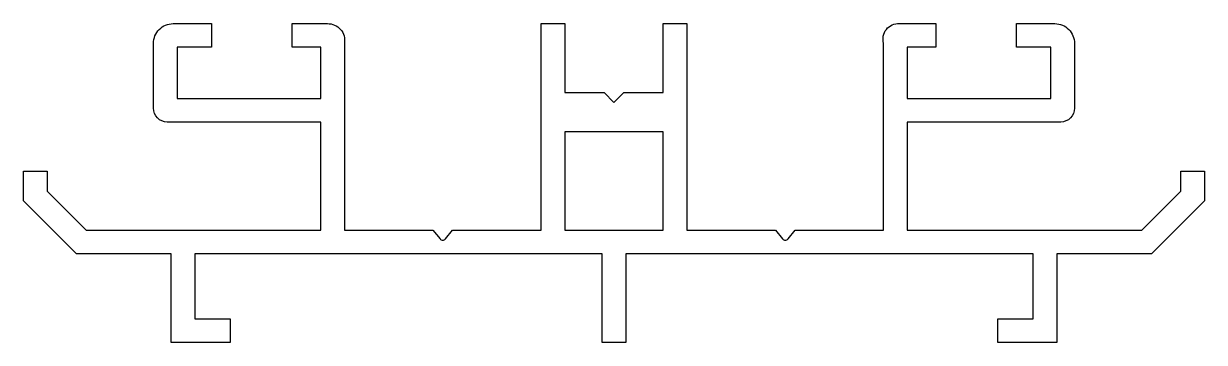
# Model space of a CAD drawing. Extents: x 121.7 to 181.7, y 209.4 to 225.6.
import ezdxf

# ---------------------------------------------------------------- set-up
doc = ezdxf.new("R2010")
doc.units = 0
doc.header["$LTSCALE"] = 15
doc.layers.get('0').update_dxf_attribs({"linetype": 'CONTINUOUS'})

msp = doc.modelspace()

# ---------------------------------------------------------------- linework, layer by layer
at = {"color": 0, "linetype": 'BYBLOCK'}
msp.add_lwpolyline([(122.867, 217.048), (124.851, 215.063), (136.767, 215.063), (136.767, 220.563), (128.967, 220.563, -0.414214), (128.267, 221.263), (128.267, 224.563, -0.414214), (129.267, 225.563), (131.217, 225.563), (131.217, 224.363), (129.467, 224.363), (129.467, 221.763), (136.767, 221.763), (136.767, 224.363), (135.317, 224.363), (135.317, 225.563), (137.103, 225.563, -0.480625), (137.967, 224.563), (137.967, 215.063), (142.467, 215.063), (142.826, 214.622, 0.414214), (143.109, 214.622), (143.467, 215.063), (147.967, 215.063), (147.967, 225.563), (149.167, 225.563), (149.167, 222.063), (151.167, 222.063), (151.667, 221.563), (152.167, 222.063), (154.167, 222.063), (154.167, 225.563), (155.367, 225.563), (155.367, 215.063), (159.867, 215.063), (160.226, 214.622, 0.414214), (160.509, 214.622), (160.867, 215.063), (165.367, 215.063), (165.367, 224.563, -0.520656), (166.169, 225.563), (168.017, 225.563), (168.017, 224.363), (166.567, 224.363), (166.567, 221.763), (173.867, 221.763), (173.867, 224.363), (172.117, 224.363), (172.117, 225.563), (174.067, 225.563, -0.414214), (175.067, 224.563), (175.067, 221.263, -0.414214), (174.367, 220.563), (166.567, 220.563), (166.567, 215.063), (178.483, 215.063), (180.467, 217.048), (180.467, 218.064), (181.667, 218.064), (181.667, 216.55), (178.98, 213.863), (174.167, 213.863), (174.167, 209.363), (171.167, 209.363), (171.167, 210.563), (172.967, 210.563), (172.967, 213.863), (152.267, 213.863), (152.267, 209.363), (151.067, 209.363), (151.067, 213.863), (130.367, 213.863), (130.367, 210.563), (132.167, 210.563), (132.167, 209.363), (129.167, 209.363), (129.167, 213.863), (124.354, 213.863), (121.667, 216.55), (121.667, 218.064), (122.867, 218.064)], format="xyb", close=True, dxfattribs=at)
msp.add_lwpolyline([(154.167, 215.063), (154.167, 220.063), (149.167, 220.063), (149.167, 215.063)], close=True, dxfattribs=at)

doc.saveas('drawing.dxf')
